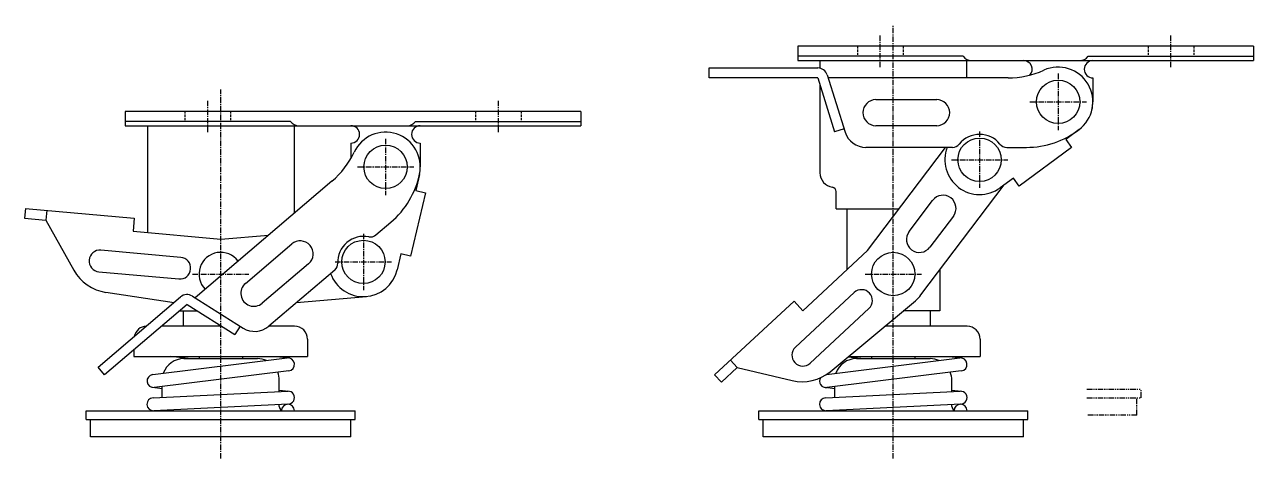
# Model space of a CAD drawing. Extents: x 0 to 475, y 0 to 262.
# Drawn here: x 192.2 to 475.4, y 15.1 to 115.1 of the extents above; entities that cross this region are included whole.
import ezdxf

# ---------------------------------------------------------------- set-up
doc = ezdxf.new("R2010")
doc.units = 0
for name, pattern in [('CENTER', [2, 1.25, -0.25, 0.25, -0.25]), ('DASHED', [0.75, 0.5, -0.25]), ('PHANTOM', [2.5, 1.25, -0.25, 0.25, -0.25, 0.25, -0.25])]:
    doc.linetypes.add(name, pattern=pattern)
doc.layers.get('0').update_dxf_attribs({"linetype": 'CONTINUOUS'})
doc.layers.add('CENTER', color=1, linetype='CENTER')

msp = doc.modelspace()

# ---------------------------------------------------------------- linework, layer by layer
at = {"color": 7, "linetype": 'CONTINUOUS'}
for p, q in [((370.44, 110.09), (370.44, 106.79)), ((475.44, 110.09), (370.44, 110.09)), ((408.54, 107.79), (370.44, 107.79)), ((437.34, 107.79), (475.44, 107.79)), ((475.44, 110.09), (475.44, 106.79)), ((350.03, 105.09), (375.03, 105.09)), ((350.03, 102.79), (350.03, 105.09)), ((370.44, 106.79), (475.44, 106.79)), ((375.54, 106.79), (375.54, 105.04)), ((409.34, 106.79), (409.34, 102.79)), ((375.03, 102.79), (350.03, 102.79)), ((375.03, 102.79), (378.91, 90.39)), ((377.23, 103.48), (381.34, 90.3)), ((418.88, 102.79), (377.44, 102.79)), ((438.44, 102.79), (438.44, 97.29)), ((375.54, 101.16), (375.54, 80.95)), ((388.44, 97.79), (402.44, 97.79)), ((215.44, 95.09), (215.44, 91.79)), ((320.44, 95.09), (215.44, 95.09)), ((320.44, 95.09), (320.44, 91.79)), ((253.54, 92.79), (215.44, 92.79)), ((215.44, 91.79), (320.44, 91.79)), ((220.54, 91.79), (220.54, 67.15)), ((254.34, 91.79), (254.34, 71.55)), ((282.34, 92.79), (320.44, 92.79)), ((381.1, 91.07), (378.91, 90.39)), ((402.44, 91.79), (388.44, 91.79)), ((435.25, 90.9), (432.18, 88.63)), ((432.18, 88.63), (433.54, 86.78)), ((267.44, 87.79), (267.44, 84.24)), ((283.44, 87.79), (283.44, 82.29)), ((406.1, 86.79), (386.12, 86.79)), ((386.48, 62.99), (404.48, 86.79)), ((418.59, 86.79), (423.11, 86.79)), ((433.54, 86.78), (421.48, 77.87)), ((283.25, 80.55), (282.38, 76.82)), ((420.11, 79.72), (417.09, 77.49)), ((421.48, 77.87), (420.11, 79.72)), ((263.07, 78.98), (231.52, 52.13)), ((282.38, 76.82), (284.62, 76.3)), ((379.29, 72.59), (379.29, 76.59)), ((398.82, 52.78), (418.02, 78.18)), ((284.62, 76.3), (281.21, 61.69)), ((396.08, 67.39), (401.5, 74.57)), ((192.44, 72.69), (192.23, 70.44)), ((192.44, 72.69), (217.51, 70.48)), ((197.38, 72.28), (197.17, 69.99)), ((379.29, 72.59), (393.74, 72.59)), ((381.74, 72.59), (381.74, 58.58)), ((406.29, 70.95), (400.86, 63.77)), ((192.23, 70.44), (197.17, 69.99)), ((197.17, 69.99), (203.61, 58.5)), ((217.51, 70.48), (217.24, 67.45)), ((273.22, 66.61), (276.66, 69.55)), ((217.24, 67.45), (237.46, 65.62)), ((237.46, 65.62), (248.47, 66.56)), ((228.25, 61.43), (209.82, 63.09)), ((243.14, 55.45), (253.8, 64.52)), ((371.61, 49.15), (386.48, 62.99)), ((257.69, 59.95), (247.02, 50.88)), ((278.97, 62.22), (278.11, 58.56)), ((281.21, 61.69), (278.97, 62.22)), ((209.37, 58.11), (227.8, 56.45)), ((263.71, 58.52), (248.5, 45.57)), ((403.14, 58.49), (403.14, 49.09)), ((209.16, 36.11), (228.19, 52.31)), ((210.95, 53.38), (226.73, 51.07)), ((230.91, 52.51), (242.59, 45.14)), ((254.94, 51.05), (271, 52.41)), ((351.26, 34.33), (369.57, 51.36)), ((369.57, 51.36), (371.61, 49.15)), ((383.44, 53.33), (369.89, 40.73)), ((377.87, 35.07), (397.56, 51.45)), ((229.68, 50.56), (210.65, 34.36)), ((227.96, 49.09), (232.01, 49.09)), ((228.79, 49.09), (228.79, 45.59)), ((229.68, 50.56), (240.68, 43.63)), ((373.3, 37.06), (386.84, 49.66)), ((403.14, 49.09), (394.73, 49.09)), ((400.94, 49.09), (400.94, 45.59)), ((237.56, 45.59), (223.85, 45.59)), ((241.91, 45.57), (240.68, 43.63)), ((254.44, 45.59), (248.53, 45.59)), ((409.44, 45.59), (390.52, 45.59)), ((257.44, 42.59), (257.44, 38.59)), ((412.44, 42.59), (412.44, 38.59)), ((217.44, 40.14), (217.44, 38.59)), ((217.44, 38.59), (257.44, 38.59)), ((221.76, 34.42), (252.76, 38.25)), ((229.93, 38.09), (225.89, 38.59)), ((228.94, 38.09), (245.94, 38.09)), ((232.44, 38.59), (232.44, 38.09)), ((242.44, 38.59), (242.44, 38.09)), ((250.34, 38.59), (253.12, 38.25)), ((354.92, 37.73), (356.49, 36.05)), ((377.04, 34.45), (407.76, 38.25)), ((384.93, 38.09), (381.95, 38.46)), ((382.1, 38.59), (412.44, 38.59)), ((383.94, 38.09), (400.94, 38.09)), ((387.44, 38.59), (387.44, 38.09)), ((397.44, 38.59), (397.44, 38.09)), ((405.34, 38.59), (408.12, 38.25)), ((210.65, 34.36), (209.16, 36.11)), ((253.12, 35.27), (222.12, 31.44)), ((351.26, 34.33), (352.83, 32.64)), ((352.83, 32.64), (356.49, 36.05)), ((356.49, 36.05), (369.16, 33.03)), ((408.12, 35.27), (377.12, 31.44)), ((223.94, 31.17), (221.76, 31.44)), ((223.94, 29.19), (223.94, 31.66)), ((250.94, 30.5), (250.94, 33.09)), ((378.94, 31.17), (376.76, 31.44)), ((378.94, 29.19), (378.94, 31.66)), ((405.94, 30.5), (405.94, 33.09)), ((221.87, 29.09), (252.87, 30.59)), ((250.94, 30.85), (253.12, 30.58)), ((376.87, 29.09), (407.87, 30.59)), ((405.94, 30.85), (408.12, 30.58)), ((206.44, 26.09), (268.44, 26.09)), ((206.44, 24.09), (206.44, 26.09)), ((253.01, 27.6), (222.01, 26.1)), ((250.94, 27.09), (250.94, 27.49)), ((268.44, 24.09), (268.44, 26.09)), ((361.44, 26.09), (423.44, 26.09)), ((361.44, 24.09), (361.44, 26.09)), ((408.01, 27.6), (377.01, 26.1)), ((405.94, 27.09), (405.94, 27.49)), ((423.44, 24.09), (423.44, 26.09)), ((206.44, 24.09), (268.44, 24.09)), ((207.44, 20.09), (207.44, 24.09)), ((267.44, 20.09), (267.44, 24.09)), ((361.44, 24.09), (423.44, 24.09)), ((362.44, 20.09), (362.44, 24.09)), ((422.44, 20.09), (422.44, 24.09)), ((267.44, 20.09), (207.44, 20.09)), ((422.44, 20.09), (362.44, 20.09))]:
    msp.add_line(p, q, dxfattribs=at)
at = {"color": 3, "linetype": 'DASHED'}
for p, q in [((384.19, 110.09), (384.19, 107.79)), ((394.69, 110.09), (394.69, 107.79)), ((451.19, 110.09), (451.19, 107.79)), ((461.69, 110.09), (461.69, 107.79)), ((229.19, 95.09), (229.19, 92.79)), ((239.69, 95.09), (239.69, 92.79)), ((296.19, 95.09), (296.19, 92.79)), ((306.69, 95.09), (306.69, 92.79))]:
    msp.add_line(p, q, dxfattribs=at)
at = {"color": 3, "linetype": 'PHANTOM'}
for p, q in [((437.07, 31.09), (449.56, 31.09)), ((437.07, 29.09), (449.56, 29.09)), ((448.56, 25.09), (448.56, 29.09)), ((449.56, 29.09), (449.56, 31.09)), ((448.56, 25.09), (437.07, 25.09))]:
    msp.add_line(p, q, dxfattribs=at)
at = {"color": 7, "linetype": 'CONTINUOUS'}
for centre in [(430.44, 97.29), (412.34, 83.93), (275.44, 82.29), (270.32, 60.38), (392.44, 57.6)]:
    msp.add_circle(centre, 5, dxfattribs=at)
for centre, radius, start, end in [((410.44, 109.09), 2.3, 214.4174, 270), ((435.44, 109.09), 2.3, 270, 325.5826), ((375.03, 102.79), 2.3, 17.354, 90), ((422.44, 104.79), 2, 317.3224, 90), ((430.44, 97.29), 8, 306.4482, 114.3958), ((438.44, 104.79), 2, 90, 270), ((418.88, 122.79), 20, 270, 294.3958), ((388.44, 94.79), 3, 90, 270), ((402.44, 94.79), 3, 270, 90), ((430.44, 97.29), 8, 346.8517, 0), ((255.44, 94.09), 2.3, 214.4174, 270), ((267.44, 89.79), 2, 270, 90), ((280.44, 94.09), 2.3, 270, 325.5826), ((283.44, 89.79), 2, 90, 270), ((423.11, 106.79), 20, 270, 307.6585), ((275.44, 82.29), 8, 348.0668, 154.8041), ((386.12, 91.79), 5, 197.354, 270), ((412.34, 83.79), 6, 38.6822, 141.3178), ((250.1, 94.21), 20, 310.4083, 334.8041), ((412.34, 83.93), 8, 159.0101, 306.4434), ((406.1, 88.79), 2, 270, 321.3178), ((418.59, 88.79), 2, 218.6822, 270), ((275.44, 82.29), 8, 346.8517, 0), ((275.44, 82.29), 8, 346.8565, 0), ((263.7, 84.77), 20, 310.4083, 348.0668), ((378.94, 80.95), 3.4, 180, 261.5048), ((378.29, 76.59), 1, 0, 81.5048), ((403.9, 72.76), 3, 322.9128, 142.9128), ((255.74, 62.24), 3, 310.4083, 130.4083), ((270.41, 60.28), 6, 79.0905, 181.7261), ((271.92, 68.14), 2, 259.0905, 310.4083), ((398.47, 65.58), 3, 142.9128, 322.9128), ((209.6, 60.6), 2.5, 84.8496, 264.8496), ((237.44, 57.59), 5, 36.6806, 224.136), ((228.02, 58.94), 2.5, 264.8496, 84.8496), ((262.41, 60.04), 2, 310.4083, 1.7261), ((212.39, 63.27), 10, 208.5397, 261.6883), ((270.32, 60.38), 8, 199.4184, 346.8517), ((245.08, 53.16), 3, 130.4083, 310.4083), ((385.14, 51.49), 2.5, 312.9186, 132.7563), ((229.68, 50.56), 2.3, 57.7623, 130.4083), ((392.44, 57.6), 8, 309.7514, 322.9128), ((220.44, 42.59), 3, 92.8024, 168.0142), ((245.26, 49.37), 5, 237.7623, 310.4083), ((254.44, 42.59), 3, 0, 90), ((409.44, 42.59), 3, 0, 90), ((371.59, 38.89), 2.5, 132.9128, 312.9128), ((228.94, 33.09), 5, 90, 161.0264), ((245.94, 33.09), 5, 65.9174, 90), ((252.94, 36.76), 1.5, 277.0492, 97.0492), ((383.94, 33.09), 5, 90, 161.0264), ((400.94, 33.09), 5, 65.9174, 90), ((407.94, 36.76), 1.5, 277.0492, 97.0492), ((221.94, 32.93), 1.5, 97.0492, 277.0492), ((245.94, 33.09), 5, 0, 21.8809), ((371.48, 42.76), 10, 256.6028, 309.7514), ((400.94, 33.09), 5, 0, 21.8809), ((376.94, 32.93), 1.5, 150.5706, 277.0492), ((221.94, 27.59), 1.5, 92.7702, 272.7702), ((252.94, 29.09), 1.5, 270, 92.7702), ((376.94, 27.59), 1.5, 92.7702, 272.7702), ((407.94, 29.09), 1.5, 270, 92.7702), ((222.94, 27.09), 1, 270, 290.5469), ((251.94, 27.09), 1, 180, 240.3768), ((252.94, 26.09), 1.5, 0, 180), ((377.94, 27.09), 1, 270, 290.5469), ((406.94, 27.09), 1, 180, 240.3768), ((407.94, 26.09), 1.5, 0, 180)]:
    msp.add_arc(centre, radius, start, end, dxfattribs=at)
at = {"layer": 'CENTER', "color": 1, "linetype": 'CENTER'}
for p, q in [((392.44, 15.09), (392.44, 115.09)), ((389.44, 105.29), (389.44, 112.59)), ((456.44, 105.29), (456.44, 112.59)), ((430.44, 103.79), (430.44, 90.79)), ((237.44, 15.09), (237.44, 100.09)), ((234.44, 90.29), (234.44, 97.59)), ((301.44, 90.29), (301.44, 97.59)), ((423.94, 97.29), (436.94, 97.29)), ((275.44, 88.79), (275.44, 75.79)), ((412.34, 90.43), (412.34, 77.43)), ((268.94, 82.29), (281.94, 82.29)), ((405.84, 83.93), (418.84, 83.93)), ((270.32, 66.88), (270.32, 53.88)), ((263.82, 60.38), (276.82, 60.38)), ((230.94, 57.59), (243.94, 57.59)), ((385.94, 57.6), (398.94, 57.6))]:
    msp.add_line(p, q, dxfattribs=at)

doc.saveas('drawing.dxf')
